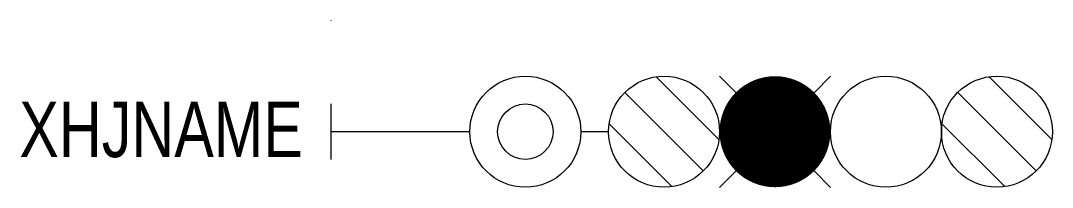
# Model space of a CAD drawing. Header units: inches. Extents: x -11.2 to 26, y -6 to 0.
import ezdxf
from ezdxf.enums import TextEntityAlignment as Align

# ---------------------------------------------------------------- set-up
doc = ezdxf.new("R2010")
doc.units = ezdxf.units.IN
doc.header["$MEASUREMENT"] = 0

msp = doc.modelspace()

# ---------------------------------------------------------------- linework, layer by layer
at = {"color": 7}
for p, q in [((0, -0.001), (0, 0.001)), ((0, -5), (0, -3)), ((5, -4), (0, -4)), ((10, -4), (9, -4))]:
    msp.add_line(p, q, dxfattribs=at)
at = {"color": 2}
for p, q in [((11.717, -2.02), (13.98, -4.283)), ((23.717, -2.02), (25.98, -4.283)), ((10.586, -2.586), (13.414, -5.414)), ((22.586, -2.586), (25.414, -5.414)), ((10.02, -3.717), (12.283, -5.98)), ((22.02, -3.717), (24.283, -5.98))]:
    msp.add_line(p, q, dxfattribs=at)
at = {"color": 1, "linetype": 'ByBlock', "ltscale": 3}
for p, q in [((14.005, -2.005), (14.586, -2.586)), ((17.419, -2.591), (18.005, -2.005)), ((14.005, -6.005), (14.591, -5.419)), ((17.414, -5.414), (18.005, -6.005))]:
    msp.add_line(p, q, dxfattribs=at)
at = {"color": 1, "const_width": 2}
msp.add_lwpolyline([(17, -4, 1), (15, -4, 1)], format="xyb", close=True, dxfattribs=at)
at = {"color": 7}
for radius in [2, 1]:
    msp.add_circle((7, -4), radius, dxfattribs=at)
at = {"color": 2}
for centre in [(12, -4), (24, -4)]:
    msp.add_circle(centre, 2, dxfattribs=at)
at = {"color": 3}
msp.add_circle((20, -4), 2, dxfattribs=at)

# ---------------------------------------------------------------- texts
at = {"width": 0.8}
msp.add_attdef('XHJNAME', text='XN', height=2, dxfattribs=at).set_placement((-1.02, -4.917), align=Align.RIGHT)

doc.saveas('drawing.dxf')
